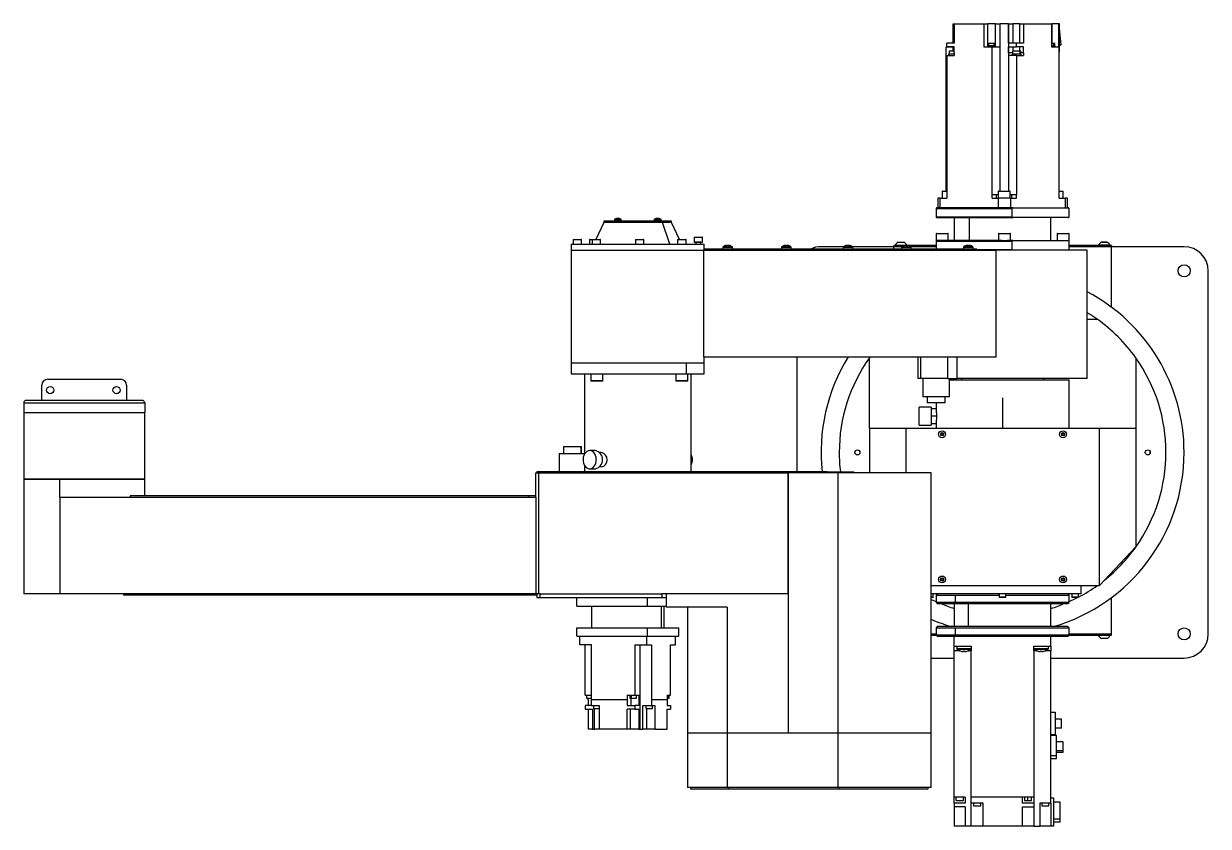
# Model space of a CAD drawing. Header units: millimetres. Extents: x 674 to 4388, y 772 to 3584.
# Drawn here: x 962 to 1941, y 882 to 1545 of the extents above; entities that cross this region are included whole.
import ezdxf

# ---------------------------------------------------------------- set-up
doc = ezdxf.new("R2010")
doc.units = ezdxf.units.MM
doc.layers.get('0').update_dxf_attribs({"lineweight": 35})

msp = doc.modelspace()

# ---------------------------------------------------------------- linework, layer by layer
at = {"color": 7, "linetype": 'Continuous', "lineweight": 25}
for p, q in [((1729.7, 1528.96), (1729.7, 1544.96)), ((1729.7, 1544.96), (1730.59, 1544.96)), ((1730.59, 1544.96), (1730.59, 1528.96)), ((1730.59, 1544.96), (1755.28, 1544.96)), ((1755.28, 1525.46), (1755.28, 1544.96)), ((1755.28, 1544.96), (1758.3, 1544.96)), ((1758.3, 1525.46), (1758.3, 1544.96)), ((1764.66, 1544.96), (1758.3, 1544.96)), ((1764.66, 1525.46), (1764.66, 1544.96)), ((1764.66, 1544.96), (1768.42, 1544.96)), ((1768.42, 1525.46), (1768.42, 1544.96)), ((1775.39, 1544.96), (1768.42, 1544.96)), ((1775.51, 1544.96), (1775.39, 1544.96)), ((1775.51, 1528.96), (1775.51, 1544.96)), ((1775.51, 1544.96), (1779.02, 1544.96)), ((1779.02, 1544.96), (1779.02, 1528.96)), ((1784.67, 1544.96), (1779.02, 1544.96)), ((1784.67, 1528.96), (1784.67, 1544.96)), ((1784.67, 1544.96), (1787.88, 1544.96)), ((1787.88, 1544.96), (1787.88, 1528.96)), ((1787.88, 1544.96), (1811.1, 1544.96)), ((1811.1, 1525.46), (1811.1, 1544.96)), ((1811.1, 1544.96), (1811.24, 1544.96)), ((1811.24, 1528.66), (1811.24, 1544.96)), ((1816.62, 1544.96), (1811.25, 1544.96)), ((1816.62, 1544.96), (1816.62, 1525.96)), ((1817.66, 1544.96), (1816.62, 1544.96)), ((1817.66, 1521.46), (1817.66, 1544.96)), ((1817.66, 1541.26), (1817.69, 1541.26)), ((1818.93, 1527.37), (1817.69, 1541.26)), ((1724.42, 1525.96), (1724.42, 1528.96)), ((1730.59, 1528.96), (1724.42, 1528.96)), ((1758.85, 1528.66), (1758.85, 1526.66)), ((1763.6, 1528.66), (1758.85, 1528.66)), ((1764.35, 1528.66), (1763.6, 1528.66)), ((1763.6, 1526.66), (1763.6, 1528.66)), ((1764.35, 1526.66), (1764.35, 1528.66)), ((1782.07, 1528.96), (1775.51, 1528.96)), ((1782.07, 1525.96), (1782.07, 1528.96)), ((1787.88, 1528.96), (1782.07, 1528.96)), ((1812.95, 1528.66), (1811.1, 1528.66)), ((1813.7, 1528.66), (1812.95, 1528.66)), ((1812.95, 1526.66), (1812.95, 1528.66)), ((1813.7, 1526.66), (1813.7, 1528.66)), ((1818.93, 1527.37), (1817.66, 1527.37)), ((1817.66, 1527.15), (1818.93, 1527.37)), ((1723.8, 1406.66), (1723.8, 1525.46)), ((1729.58, 1525.46), (1723.8, 1525.46)), ((1730.59, 1525.96), (1724.42, 1525.96)), ((1724.42, 1518.66), (1724.42, 1403.66)), ((1724.42, 1518.66), (1726.38, 1518.66)), ((1725.96, 1519.66), (1725.96, 1518.66)), ((1730.59, 1519.66), (1725.96, 1519.66)), ((1726.26, 1522.26), (1726.26, 1519.66)), ((1730.59, 1522.26), (1726.26, 1522.26)), ((1726.38, 1518.66), (1728.23, 1518.66)), ((1727.1, 1525.96), (1727.1, 1525.46)), ((1728.23, 1518.66), (1730.59, 1518.66)), ((1729.7, 1525.46), (1729.58, 1525.46)), ((1729.7, 1522.26), (1729.7, 1525.96)), ((1730.59, 1520.96), (1730.59, 1525.96)), ((1730.59, 1520.96), (1730.59, 1518.66)), ((1730.59, 1520.96), (1730.59, 1520.96)), ((1761.81, 1525.46), (1755.28, 1525.46)), ((1758.6, 1525.96), (1758.6, 1525.46)), ((1764.6, 1525.96), (1758.6, 1525.96)), ((1758.65, 1526.66), (1758.65, 1525.96)), ((1763.75, 1526.66), (1758.65, 1526.66)), ((1761.81, 1403.66), (1761.81, 1525.46)), ((1768.16, 1525.46), (1761.81, 1525.46)), ((1764.55, 1526.66), (1763.75, 1526.66)), ((1763.75, 1525.96), (1763.75, 1526.66)), ((1764.55, 1525.96), (1764.55, 1526.66)), ((1764.6, 1525.46), (1764.6, 1525.96)), ((1768.42, 1525.46), (1768.16, 1525.46)), ((1775.48, 1520.96), (1775.51, 1520.96)), ((1775.48, 1520.96), (1775.48, 1518.66)), ((1782.07, 1518.66), (1775.48, 1518.66)), ((1775.51, 1525.96), (1782.07, 1525.96)), ((1775.51, 1520.96), (1775.51, 1525.96)), ((1778.68, 1520.96), (1775.51, 1520.96)), ((1778.38, 1519.66), (1778.38, 1518.66)), ((1784.95, 1519.66), (1778.38, 1519.66)), ((1778.68, 1522.26), (1778.68, 1519.66)), ((1784.73, 1522.26), (1778.68, 1522.26)), ((1787.88, 1525.96), (1782.07, 1525.96)), ((1782.07, 1518.66), (1782.07, 1403.66)), ((1782.07, 1518.66), (1783.91, 1518.66)), ((1783.91, 1518.66), (1784.95, 1518.66)), ((1784.73, 1522.26), (1784.73, 1519.66)), ((1785.68, 1522.26), (1784.73, 1522.26)), ((1784.95, 1519.66), (1784.95, 1518.66)), ((1785.98, 1519.66), (1784.95, 1519.66)), ((1784.95, 1518.66), (1785.66, 1518.66)), ((1785.66, 1518.66), (1787.88, 1518.66)), ((1785.68, 1519.66), (1785.68, 1522.26)), ((1787.88, 1520.96), (1785.68, 1520.96)), ((1785.98, 1518.66), (1785.98, 1519.66)), ((1787.88, 1520.96), (1787.88, 1525.96)), ((1787.88, 1520.96), (1787.88, 1518.66)), ((1787.88, 1520.96), (1787.88, 1520.96)), ((1813.1, 1526.66), (1811.1, 1526.66)), ((1813.95, 1525.96), (1811.1, 1525.96)), ((1817.25, 1525.46), (1811.1, 1525.46)), ((1813.9, 1526.66), (1813.1, 1526.66)), ((1813.1, 1525.96), (1813.1, 1526.66)), ((1813.9, 1525.96), (1813.9, 1526.66)), ((1813.9, 1525.96), (1816.62, 1525.96)), ((1813.95, 1525.46), (1813.95, 1525.96)), ((1816.29, 1525.46), (1816.29, 1525.96)), ((1817.25, 1403.66), (1817.25, 1525.46)), ((1817.25, 1521.46), (1817.66, 1521.46)), ((1716.88, 1400.66), (1716.88, 1392.66)), ((1719.08, 1400.66), (1716.88, 1400.66)), ((1719.08, 1392.66), (1719.08, 1400.66)), ((1719.08, 1400.66), (1724.43, 1400.66)), ((1720.54, 1406.36), (1720.54, 1400.66)), ((1720.84, 1406.66), (1724.42, 1406.66)), ((1724.43, 1403.66), (1724.42, 1403.66)), ((1724.43, 1403.66), (1724.43, 1400.66)), ((1761.81, 1400.66), (1761.81, 1403.66)), ((1761.81, 1403.66), (1761.81, 1403.66)), ((1761.81, 1403.66), (1766.9, 1403.66)), ((1761.81, 1400.66), (1767.16, 1400.66)), ((1765.63, 1400.66), (1765.63, 1403.66)), ((1766.9, 1406.36), (1766.9, 1400.66)), ((1767.16, 1392.66), (1767.16, 1400.66)), ((1777.05, 1400.66), (1767.16, 1400.66)), ((1767.2, 1406.66), (1776.6, 1406.66)), ((1776.9, 1400.66), (1776.9, 1406.36)), ((1776.9, 1403.66), (1782.07, 1403.66)), ((1777.05, 1400.66), (1777.05, 1392.66)), ((1777.05, 1400.66), (1782.08, 1400.66)), ((1778.05, 1400.66), (1778.05, 1403.66)), ((1782.08, 1403.66), (1782.07, 1403.66)), ((1782.08, 1400.66), (1782.08, 1403.66)), ((1817.25, 1403.66), (1817.24, 1403.66)), ((1817.24, 1400.66), (1817.24, 1403.66)), ((1817.24, 1400.66), (1822.27, 1400.66)), ((1817.25, 1406.66), (1820.2, 1406.66)), ((1820.5, 1400.66), (1820.5, 1406.36)), ((1822.27, 1400.66), (1822.27, 1392.66)), ((1824.17, 1400.66), (1822.27, 1400.66)), ((1824.17, 1392.66), (1824.17, 1400.66)), ((1716.02, 1392.66), (1715.52, 1392.16)), ((1715.52, 1392.16), (1715.52, 1385.16)), ((1715.52, 1392.16), (1778.35, 1392.16)), ((1778.9, 1392.66), (1716.02, 1392.66)), ((1778.35, 1385.16), (1778.35, 1392.16)), ((1778.9, 1392.66), (1824.79, 1392.66)), ((1825.02, 1392.66), (1824.79, 1392.66)), ((1825.52, 1392.16), (1825.02, 1392.66)), ((1825.34, 1392.16), (1825.34, 1385.16)), ((1825.34, 1392.16), (1825.52, 1392.16)), ((1825.52, 1385.16), (1825.52, 1392.16)), ((1441.06, 1380.66), (1434.45, 1366.66)), ((1441.06, 1381.66), (1441.06, 1380.66)), ((1497.06, 1381.66), (1441.06, 1381.66)), ((1497.06, 1380.66), (1441.06, 1380.66)), ((1489.45, 1380.66), (1441.06, 1380.66)), ((1449.82, 1383.05), (1449.82, 1381.66)), ((1451.94, 1384.01), (1451.96, 1384.01)), ((1451.97, 1383.87), (1451.96, 1384.01)), ((1452.5, 1384.01), (1452.46, 1384.01)), ((1452.5, 1384.01), (1452.77, 1384.01)), ((1453.28, 1384.01), (1453.27, 1384.01)), ((1453.28, 1384.01), (1453.27, 1383.9)), ((1453.27, 1383.9), (1453.27, 1384.01)), ((1453.28, 1384.01), (1453.29, 1384.01)), ((1455.42, 1381.66), (1455.42, 1383.05)), ((1482.7, 1383.05), (1482.7, 1381.66)), ((1484.83, 1384.01), (1484.85, 1384.01)), ((1484.85, 1383.87), (1484.85, 1384.01)), ((1485.39, 1384.01), (1485.35, 1384.01)), ((1485.39, 1384.01), (1485.66, 1384.01)), ((1486.15, 1383.9), (1486.16, 1384.01)), ((1486.17, 1384.01), (1486.16, 1384.01)), ((1486.17, 1384.01), (1486.16, 1383.9)), ((1486.17, 1384.01), (1486.18, 1384.01)), ((1488.3, 1381.66), (1488.3, 1383.05)), ((1497.06, 1380.66), (1489.45, 1380.66)), ((1495.65, 1362.66), (1489.45, 1380.66)), ((1497.06, 1380.66), (1497.06, 1381.66)), ((1503.67, 1366.66), (1497.06, 1380.66)), ((1715.52, 1385.16), (1716.02, 1384.66)), ((1778.35, 1385.16), (1715.52, 1385.16)), ((1716.02, 1384.66), (1778.9, 1384.66)), ((1730.52, 1384.66), (1730.52, 1365.66)), ((1743.12, 1365.66), (1743.12, 1384.66)), ((1824.79, 1384.66), (1778.9, 1384.66)), ((1810.52, 1365.66), (1810.52, 1384.66)), ((1824.79, 1384.66), (1825.02, 1384.66)), ((1825.02, 1384.66), (1825.52, 1385.16)), ((1825.52, 1385.16), (1825.34, 1385.16)), ((1715.55, 1371.36), (1715.55, 1365.66)), ((1715.85, 1371.66), (1725.25, 1371.66)), ((1725.55, 1365.66), (1725.55, 1371.36)), ((1767.05, 1371.36), (1767.05, 1365.66)), ((1767.35, 1371.66), (1776.75, 1371.66)), ((1777.05, 1365.66), (1777.05, 1371.36)), ((1815.5, 1371.36), (1815.5, 1365.66)), ((1815.8, 1371.66), (1825.2, 1371.66)), ((1825.5, 1365.66), (1825.5, 1371.36)), ((1414.06, 1362.66), (1414.06, 1357.66)), ((1414.06, 1362.66), (1524.06, 1362.66)), ((1415.58, 1366.46), (1415.58, 1362.66)), ((1415.78, 1366.66), (1422.38, 1366.66)), ((1422.58, 1362.66), (1422.58, 1366.46)), ((1429.14, 1366.46), (1429.14, 1362.66)), ((1429.34, 1366.66), (1431.47, 1366.66)), ((1431.3, 1366.46), (1431.3, 1362.66)), ((1431.5, 1366.66), (1438.1, 1366.66)), ((1438.3, 1362.66), (1438.3, 1366.46)), ((1467.09, 1366.46), (1467.09, 1362.66)), ((1467.29, 1366.66), (1473.89, 1366.66)), ((1474.09, 1362.66), (1474.09, 1366.46)), ((1501.98, 1366.46), (1501.98, 1362.66)), ((1502.18, 1366.66), (1508.78, 1366.66)), ((1508.98, 1362.66), (1508.98, 1366.46)), ((1515.54, 1368.28), (1515.54, 1364.48)), ((1515.54, 1364.48), (1522.54, 1364.48)), ((1515.74, 1368.48), (1522.34, 1368.48)), ((1517.04, 1364.28), (1517.04, 1362.66)), ((1521.04, 1362.66), (1521.04, 1364.28)), ((1522.54, 1364.48), (1522.54, 1368.28)), ((1524.06, 1357.66), (1524.06, 1362.66)), ((1542.4, 1361.68), (1542.44, 1361.68)), ((1543.19, 1361.68), (1543.13, 1361.68)), ((1543.19, 1361.68), (1543.69, 1361.68)), ((1544.39, 1361.68), (1544.38, 1361.68)), ((1544.39, 1361.68), (1544.42, 1361.68)), ((1590.76, 1361.68), (1590.79, 1361.68)), ((1591.54, 1361.68), (1591.48, 1361.68)), ((1591.54, 1361.68), (1592.04, 1361.68)), ((1592.75, 1361.68), (1592.73, 1361.68)), ((1592.75, 1361.68), (1592.77, 1361.68)), ((1641.74, 1361.68), (1641.78, 1361.68)), ((1642.53, 1361.68), (1642.47, 1361.68)), ((1642.53, 1361.68), (1643.03, 1361.68)), ((1643.74, 1361.68), (1643.72, 1361.68)), ((1643.74, 1361.68), (1643.76, 1361.68)), ((1680.52, 1361.66), (1680.52, 1360.66)), ((1689.97, 1361.66), (1680.52, 1361.66)), ((1681.77, 1362.04), (1681.77, 1361.66)), ((1681.77, 1362.04), (1687.99, 1362.04)), ((1684.15, 1364.41), (1687.26, 1364.41)), ((1687.26, 1364.41), (1688.9, 1364.41)), ((1687.99, 1362.04), (1691.27, 1362.04)), ((1690.1, 1361.68), (1690.14, 1361.68)), ((1690.73, 1361.66), (1690.14, 1361.66)), ((1690.89, 1361.68), (1690.83, 1361.68)), ((1690.89, 1361.68), (1691.39, 1361.68)), ((1691.27, 1361.68), (1691.27, 1362.04)), ((1692.08, 1361.66), (1691.49, 1361.66)), ((1692.1, 1361.68), (1692.08, 1361.68)), ((1692.1, 1361.68), (1692.12, 1361.68)), ((1715.52, 1361.66), (1692.25, 1361.66)), ((1716.02, 1365.66), (1715.52, 1365.16)), ((1715.52, 1365.16), (1715.52, 1358.66)), ((1715.52, 1365.16), (1778.35, 1365.16)), ((1715.55, 1365.66), (1716.17, 1365.66)), ((1769.92, 1365.66), (1716.17, 1365.66)), ((1741.09, 1361.68), (1741.13, 1361.68)), ((1741.88, 1361.68), (1741.82, 1361.68)), ((1741.88, 1361.68), (1742.38, 1361.68)), ((1743.08, 1361.68), (1743.07, 1361.68)), ((1743.08, 1361.68), (1743.11, 1361.68)), ((1769.92, 1365.66), (1774.46, 1365.66)), ((1778.9, 1365.66), (1774.46, 1365.66)), ((1778.35, 1358.16), (1778.35, 1365.16)), ((1778.9, 1365.66), (1824.79, 1365.66)), ((1825.02, 1365.66), (1824.79, 1365.66)), ((1825.52, 1365.16), (1825.02, 1365.66)), ((1825.02, 1365.66), (1825.5, 1365.66)), ((1825.34, 1365.16), (1825.34, 1358.16)), ((1825.34, 1365.16), (1825.52, 1365.16)), ((1825.52, 1358.16), (1825.52, 1365.16)), ((1860.52, 1361.66), (1825.52, 1361.66)), ((1849.77, 1362.04), (1849.77, 1361.66)), ((1849.77, 1362.04), (1849.77, 1361.66)), ((1859.27, 1362.04), (1849.77, 1362.04)), ((1850.51, 1362.04), (1859.27, 1362.04)), ((1856.9, 1364.41), (1852.15, 1364.41)), ((1852.52, 1364.41), (1856.9, 1364.41)), ((1859.27, 1361.66), (1859.27, 1362.04)), ((1859.27, 1361.66), (1859.27, 1362.04)), ((1860.52, 1361.66), (1860.52, 1360.66)), ((1414.06, 1357.66), (1414.06, 1264.66)), ((1414.06, 1357.66), (1523.72, 1357.66)), ((1523.72, 1269.66), (1523.72, 1357.66)), ((1523.72, 1357.66), (1765.27, 1357.66)), ((1543.62, 1358.66), (1524.06, 1358.66)), ((1539.41, 1360.2), (1539.41, 1358.66)), ((1543.62, 1358.66), (1543.62, 1357.66)), ((1749.17, 1358.66), (1543.62, 1358.66)), ((1547.41, 1358.66), (1547.41, 1360.2)), ((1587.76, 1360.2), (1587.76, 1358.66)), ((1595.76, 1358.66), (1595.76, 1360.2)), ((1639.13, 1360.66), (1620.52, 1360.66)), ((1638.75, 1360.2), (1638.75, 1358.66)), ((1680.52, 1360.66), (1646.37, 1360.66)), ((1646.75, 1358.66), (1646.75, 1360.2)), ((1687.49, 1360.66), (1680.52, 1360.66)), ((1680.52, 1358.66), (1680.52, 1360.66)), ((1687.11, 1360.2), (1687.11, 1358.66)), ((1715.52, 1360.66), (1694.73, 1360.66)), ((1695.11, 1358.66), (1695.11, 1360.2)), ((1738.1, 1360.2), (1738.1, 1358.66)), ((1746.1, 1358.66), (1746.1, 1360.2)), ((1749.17, 1358.66), (1749.17, 1357.66)), ((1778.35, 1358.16), (1749.17, 1358.16)), ((1765.27, 1269.66), (1765.27, 1357.66)), ((1840.52, 1357.66), (1765.27, 1357.66)), ((1825.02, 1357.66), (1825.52, 1358.16)), ((1825.52, 1358.16), (1825.34, 1358.16)), ((1860.52, 1360.66), (1825.52, 1360.66)), ((1840.52, 1251.66), (1840.52, 1357.66)), ((1860.52, 1310.66), (1860.52, 1360.66)), ((1920.52, 1360.66), (1860.52, 1360.66)), ((1940.52, 1040.66), (1940.52, 1340.66)), ((1840.52, 1300.66), (1848.79, 1300.66)), ((1414.06, 1264.66), (1414.06, 1255.66)), ((1414.06, 1264.66), (1509.12, 1264.66)), ((1509.12, 1264.66), (1509.12, 1255.66)), ((1509.12, 1264.66), (1524.06, 1264.66)), ((1523.72, 1269.66), (1765.27, 1269.66)), ((1524.06, 1264.66), (1524.06, 1269.66)), ((1524.06, 1255.66), (1524.06, 1264.66)), ((1600.52, 1269.66), (1600.52, 1174.66)), ((1660.52, 1210.66), (1660.52, 1268.92)), ((1700.52, 1269.66), (1700.52, 1251.66)), ((1702.71, 1269.66), (1702.71, 1251.66)), ((1725.18, 1251.66), (1725.18, 1269.66)), ((1732.87, 1251.66), (1732.87, 1269.66)), ((1880.52, 1268.92), (1880.52, 1210.66)), ((1414.06, 1255.66), (1509.12, 1255.66)), ((1425.06, 1255.66), (1425.06, 1189.35)), ((1430.14, 1255.66), (1430.14, 1249.96)), ((1440.14, 1249.96), (1440.14, 1255.66)), ((1500.43, 1255.66), (1500.43, 1249.96)), ((1509.12, 1255.66), (1524.06, 1255.66)), ((1510.43, 1249.96), (1510.43, 1255.66)), ((1513.06, 1174.66), (1513.06, 1255.66)), ((976.61, 1233.66), (976.61, 1246.16)), ((981.61, 1251.16), (1041.61, 1251.16)), ((1046.61, 1246.16), (1046.61, 1233.66)), ((1437.07, 1249.66), (1430.44, 1249.66)), ((1439.84, 1249.66), (1437.07, 1249.66)), ((1508.86, 1249.66), (1500.73, 1249.66)), ((1510.13, 1249.66), (1508.86, 1249.66)), ((1702.71, 1251.66), (1700.52, 1251.66)), ((1725.18, 1251.66), (1702.71, 1251.66)), ((1704.71, 1251.66), (1704.71, 1236.66)), ((1725.18, 1251.66), (1732.87, 1251.66)), ((1726.71, 1236.66), (1726.71, 1251.66)), ((1726.71, 1250.66), (1825.52, 1250.66)), ((1840.52, 1251.66), (1732.87, 1251.66)), ((1736.52, 1251.66), (1736.52, 1250.66)), ((1804.52, 1250.66), (1804.52, 1251.66)), ((1825.52, 1210.66), (1825.52, 1250.66)), ((1059.61, 1233.66), (963.61, 1233.66)), ((1723.72, 1236.66), (1704.71, 1236.66)), ((1708.21, 1236.66), (1708.21, 1231.66)), ((1723.21, 1231.66), (1723.21, 1236.66)), ((1726.71, 1236.66), (1723.72, 1236.66)), ((1770.52, 1235.66), (1770.52, 1210.66)), ((961.61, 1231.66), (961.61, 1223.66)), ((961.61, 1223.66), (961.61, 1168.66)), ((961.61, 1223.66), (1061.61, 1223.66)), ((1061.61, 1231.66), (1061.61, 1223.66)), ((1061.61, 1168.66), (1061.61, 1223.66)), ((1711.52, 1228.16), (1701.52, 1228.16)), ((1701.52, 1213.16), (1701.52, 1228.16)), ((1721.18, 1231.66), (1708.21, 1231.66)), ((1711.52, 1228.16), (1711.52, 1213.16)), ((1715.52, 1226.66), (1711.52, 1226.66)), ((1715.52, 1231.66), (1715.52, 1226.66)), ((1723.21, 1231.66), (1721.18, 1231.66)), ((1715.85, 1220.66), (1711.52, 1220.66)), ((1711.52, 1214.66), (1715.52, 1214.66)), ((1715.52, 1214.66), (1715.52, 1210.66)), ((1660.52, 1210.66), (1660.52, 1173.66)), ((1660.52, 1210.66), (1690.52, 1210.66)), ((1690.52, 1210.66), (1690.52, 1173.66)), ((1690.52, 1210.66), (1850.52, 1210.66)), ((1701.52, 1213.16), (1711.52, 1213.16)), ((1719.37, 1205.66), (1719.95, 1206.66)), ((1719.95, 1204.66), (1719.37, 1205.66)), ((1719.95, 1206.66), (1721.1, 1206.66)), ((1721.1, 1204.66), (1719.95, 1204.66)), ((1721.1, 1206.66), (1721.68, 1205.66)), ((1721.68, 1205.66), (1721.1, 1204.66)), ((1819.37, 1205.66), (1819.95, 1206.66)), ((1819.95, 1204.66), (1819.37, 1205.66)), ((1819.95, 1206.66), (1821.1, 1206.66)), ((1821.1, 1204.66), (1819.95, 1204.66)), ((1821.1, 1206.66), (1821.68, 1205.66)), ((1821.68, 1205.66), (1821.1, 1204.66)), ((1850.52, 1080.66), (1850.52, 1210.66)), ((1850.52, 1210.66), (1880.52, 1210.66)), ((1880.52, 1210.66), (1880.52, 1112.66)), ((1407.58, 1195.66), (1407.58, 1189.66)), ((1407.58, 1195.66), (1421.94, 1195.66)), ((1421.94, 1195.66), (1421.94, 1189.66)), ((1421.94, 1195.66), (1422.58, 1195.66)), ((1422.58, 1189.66), (1422.58, 1195.66)), ((1404.08, 1189.66), (1404.08, 1174.66)), ((1404.08, 1189.66), (1425.06, 1189.66)), ((1434.12, 1192.16), (1429.32, 1192.16)), ((1438.92, 1190.66), (1437.39, 1190.66)), ((1425.06, 1179.96), (1425.06, 1174.66)), ((1429.32, 1177.16), (1434.12, 1177.16)), ((1438.91, 1178.66), (1437.39, 1178.66)), ((961.61, 1168.66), (961.61, 1073.66)), ((1061.61, 1168.66), (961.61, 1168.66)), ((961.61, 1168.66), (991.42, 1168.66)), ((991.42, 1168.66), (1061.61, 1168.66)), ((991.42, 1153.66), (991.42, 1168.66)), ((1061.61, 1154.66), (1061.61, 1168.66)), ((1384.83, 1153.66), (1384.83, 1173.66)), ((1384.83, 1173.66), (1387.39, 1173.66)), ((1385.75, 1174.66), (1385.75, 1173.66)), ((1388.3, 1174.66), (1385.75, 1174.66)), ((1387.39, 1073.66), (1387.39, 1173.66)), ((1387.39, 1173.66), (1593.24, 1173.66)), ((1388.3, 1174.66), (1388.3, 1173.66)), ((1603.31, 1174.66), (1388.3, 1174.66)), ((1603.31, 1173.66), (1388.3, 1173.66)), ((1593.24, 1173.66), (1593.24, 958.66)), ((1634.41, 1173.66), (1593.24, 1173.66)), ((1593.24, 1073.66), (1593.24, 1173.66)), ((1603.31, 1174.66), (1603.31, 1173.66)), ((1625.51, 1174.66), (1603.31, 1174.66)), ((1625.51, 1174.66), (1625.51, 1173.66)), ((1625.51, 1174.66), (1647.71, 1174.66)), ((1634.41, 1173.66), (1634.41, 958.66)), ((1711.61, 1173.66), (1634.41, 1173.66)), ((1647.71, 1173.66), (1647.71, 1174.66)), ((1711.61, 958.66), (1711.61, 1173.66)), ((991.42, 1153.66), (991.42, 1073.66)), ((991.42, 1153.66), (1384.83, 1153.66)), ((1049.55, 1154.66), (1049.55, 1153.66)), ((1378.91, 1154.66), (1049.55, 1154.66)), ((1378.91, 1154.66), (1378.91, 1153.66)), ((1384.83, 1154.66), (1378.91, 1154.66)), ((1384.83, 1153.66), (1384.83, 1073.66)), ((1850.52, 1080.66), (1880.52, 1112.66)), ((1880.52, 1112.66), (1880.52, 1112.39)), ((1719.37, 1085.66), (1719.95, 1086.66)), ((1719.95, 1086.66), (1721.1, 1086.66)), ((1721.1, 1086.66), (1721.68, 1085.66)), ((1819.37, 1085.66), (1819.95, 1086.66)), ((1819.95, 1086.66), (1821.1, 1086.66)), ((1821.1, 1086.66), (1821.68, 1085.66)), ((1711.61, 1080.66), (1850.52, 1080.66)), ((1719.95, 1084.66), (1719.37, 1085.66)), ((1721.1, 1084.66), (1719.95, 1084.66)), ((1721.68, 1085.66), (1721.1, 1084.66)), ((1819.95, 1084.66), (1819.37, 1085.66)), ((1821.1, 1084.66), (1819.95, 1084.66)), ((1821.68, 1085.66), (1821.1, 1084.66)), ((1835.52, 1073.66), (1835.52, 1080.66)), ((991.42, 1073.66), (961.61, 1073.66)), ((1384.83, 1073.66), (991.42, 1073.66)), ((1043.96, 1073.66), (1043.96, 1072.66)), ((1382.48, 1072.66), (1043.96, 1072.66)), ((1382.48, 1073.66), (1382.48, 1072.66)), ((1385.74, 1072.66), (1382.48, 1072.66)), ((1387.39, 1073.66), (1384.83, 1073.66)), ((1385.74, 1073.66), (1385.74, 1070.66)), ((1388.29, 1073.66), (1385.74, 1073.66)), ((1385.74, 1070.66), (1388.29, 1070.66)), ((1388.29, 1070.66), (1388.29, 1073.66)), ((1388.29, 1073.66), (1488.93, 1073.66)), ((1388.29, 1070.66), (1488.93, 1070.66)), ((1418.62, 1063.66), (1418.62, 1070.66)), ((1477.17, 1063.66), (1477.17, 1070.66)), ((1488.93, 1073.66), (1488.93, 1070.66)), ((1491.26, 1073.66), (1488.93, 1073.66)), ((1488.93, 1070.66), (1492.6, 1070.66)), ((1593.24, 1073.66), (1491.26, 1073.66)), ((1492.6, 1073.66), (1492.6, 1062.66)), ((1593.24, 1073.66), (1492.6, 1073.66)), ((1593.24, 1073.66), (1593.24, 958.66)), ((1835.52, 1073.66), (1711.61, 1073.66)), ((1713.27, 1070.96), (1711.61, 1070.96)), ((1712.97, 1070.66), (1711.61, 1070.66)), ((1711.61, 1069.19), (1715.52, 1067.37)), ((1712.97, 1070.66), (1713.27, 1070.96)), ((1713.27, 1070.96), (1713.27, 1073.66)), ((1716.52, 1073.66), (1715.52, 1072.66)), ((1715.52, 1072.66), (1715.52, 1066.66)), ((1715.52, 1072.66), (1731.63, 1072.66)), ((1731.63, 1072.66), (1767.77, 1072.66)), ((1731.63, 1066.66), (1731.63, 1072.66)), ((1767.77, 1073.66), (1767.77, 1070.96)), ((1767.77, 1070.96), (1768.07, 1070.66)), ((1770.52, 1070.96), (1767.77, 1070.96)), ((1770.52, 1070.66), (1768.07, 1070.66)), ((1773.27, 1070.96), (1770.52, 1070.96)), ((1772.97, 1070.66), (1770.52, 1070.66)), ((1772.97, 1070.66), (1773.27, 1070.96)), ((1773.27, 1070.96), (1773.27, 1073.66)), ((1773.27, 1072.66), (1825.52, 1072.66)), ((1825.52, 1072.66), (1824.52, 1073.66)), ((1825.52, 1066.66), (1825.52, 1072.66)), ((1827.77, 1073.66), (1827.77, 1070.96)), ((1827.77, 1070.96), (1828.07, 1070.66)), ((1830.52, 1070.96), (1827.77, 1070.96)), ((1830.52, 1070.66), (1828.07, 1070.66)), ((1833.27, 1070.96), (1830.52, 1070.96)), ((1832.97, 1070.66), (1830.52, 1070.66)), ((1832.97, 1070.66), (1833.27, 1070.96)), ((1833.27, 1070.96), (1833.27, 1073.66)), ((1860.52, 1040.66), (1860.52, 1070.66)), ((1418.62, 1063.66), (1477.17, 1063.66)), ((1430.81, 1063.66), (1430.81, 1045.66)), ((1477.17, 1063.66), (1492.6, 1063.66)), ((1488.26, 1063.66), (1488.26, 1045.66)), ((1490.81, 1045.66), (1490.81, 1063.66)), ((1542.92, 1062.66), (1492.6, 1062.66)), ((1510.12, 1062.66), (1510.12, 958.66)), ((1542.92, 1062.66), (1542.92, 958.66)), ((1715.52, 1066.66), (1716.52, 1065.66)), ((1731.63, 1066.66), (1715.52, 1066.66)), ((1716.52, 1065.66), (1824.52, 1065.66)), ((1730.52, 1065.66), (1730.52, 1046.66)), ((1825.52, 1066.66), (1731.63, 1066.66)), ((1742.24, 1046.66), (1742.24, 1065.66)), ((1810.52, 1046.66), (1810.52, 1065.66)), ((1824.52, 1065.66), (1825.52, 1066.66)), ((1418.62, 1038.66), (1418.62, 1045.66)), ((1418.62, 1045.66), (1477.17, 1045.66)), ((1418.62, 1038.66), (1477.17, 1038.66)), ((1421.26, 1031.66), (1421.26, 1038.66)), ((1476.15, 1038.66), (1476.15, 1031.66)), ((1477.17, 1038.66), (1477.17, 1045.66)), ((1477.17, 1045.66), (1503.01, 1045.66)), ((1477.17, 1038.66), (1503.01, 1038.66)), ((1500.37, 1031.66), (1500.37, 1038.66)), ((1503.01, 1038.66), (1503.01, 1045.66)), ((1711.61, 1040.66), (1715.52, 1040.66)), ((1711.61, 1039.66), (1715.52, 1039.66)), ((1716.52, 1046.66), (1715.52, 1045.66)), ((1715.52, 1045.66), (1715.52, 1039.66)), ((1715.52, 1045.66), (1731.63, 1045.66)), ((1715.52, 1039.66), (1716.52, 1038.66)), ((1731.63, 1039.66), (1715.52, 1039.66)), ((1824.52, 1046.66), (1716.52, 1046.66)), ((1716.52, 1038.66), (1730.52, 1038.66)), ((1730.52, 1030.66), (1730.52, 1038.66)), ((1730.52, 1038.66), (1734.25, 1038.66)), ((1731.63, 1045.66), (1825.52, 1045.66)), ((1731.63, 1039.66), (1731.63, 1045.66)), ((1825.52, 1039.66), (1731.63, 1039.66)), ((1734.25, 1038.66), (1806.8, 1038.66)), ((1806.8, 1038.66), (1810.52, 1038.66)), ((1810.52, 1038.66), (1824.52, 1038.66)), ((1810.52, 1030.66), (1810.52, 1038.66)), ((1825.52, 1045.66), (1824.52, 1046.66)), ((1824.52, 1038.66), (1825.52, 1039.66)), ((1825.52, 1039.66), (1825.52, 1045.66)), ((1825.52, 1040.66), (1860.52, 1040.66)), ((1825.52, 1039.66), (1860.52, 1039.66)), ((1849.77, 1039.66), (1849.77, 1039.28)), ((1857.26, 1039.28), (1849.77, 1039.28)), ((1859.27, 1039.28), (1857.26, 1039.28)), ((1859.27, 1039.28), (1859.27, 1039.66)), ((1860.52, 1039.66), (1860.52, 1040.66)), ((1430.85, 1031.66), (1421.26, 1031.66)), ((1425.49, 990.06), (1425.49, 1031.66)), ((1430.85, 986.06), (1430.85, 1031.66)), ((1466.56, 1031.66), (1476.15, 1031.66)), ((1466.56, 1031.66), (1466.56, 990.06)), ((1471.14, 962.06), (1471.14, 1031.66)), ((1476.15, 1031.66), (1480.38, 1031.66)), ((1480.38, 1031.66), (1480.38, 986.06)), ((1496.14, 1031.66), (1500.37, 1031.66)), ((1496.14, 990.06), (1496.14, 1031.66)), ((1730.52, 1030.66), (1744.57, 1030.66)), ((1730.52, 1026.66), (1730.52, 1030.66)), ((1732.7, 1030.66), (1732.7, 1028.42)), ((1744.57, 1030.66), (1744.57, 1026.66)), ((1796.47, 1030.66), (1810.52, 1030.66)), ((1796.47, 1026.66), (1796.47, 1030.66)), ((1808.34, 1028.42), (1808.34, 1030.66)), ((1810.52, 1030.66), (1810.52, 1026.66)), ((1855.89, 1036.91), (1852.15, 1036.91)), ((1856.9, 1036.91), (1855.89, 1036.91)), ((1711.61, 1020.66), (1730.52, 1020.66)), ((1735.29, 1026.66), (1730.52, 1026.66)), ((1730.52, 905.66), (1730.52, 1026.66)), ((1735.64, 1026.54), (1735.65, 1026.55)), ((1738.17, 1026.55), (1738.14, 1026.09)), ((1739.27, 1026.09), (1739.24, 1026.55)), ((1741.75, 1026.55), (1741.76, 1026.54)), ((1744.57, 1026.66), (1742.12, 1026.66)), ((1744.57, 905.66), (1744.57, 1026.66)), ((1796.47, 1026.66), (1796.47, 905.66)), ((1798.93, 1026.66), (1796.47, 1026.66)), ((1799.28, 1026.54), (1799.29, 1026.55)), ((1801.81, 1026.55), (1801.78, 1026.09)), ((1802.91, 1026.09), (1802.88, 1026.55)), ((1805.39, 1026.55), (1805.4, 1026.54)), ((1810.52, 1026.66), (1805.76, 1026.66)), ((1810.52, 975.86), (1810.52, 1026.66)), ((1810.52, 1020.66), (1920.52, 1020.66)), ((1425.49, 990.06), (1430.85, 990.06)), ((1426.56, 990.06), (1426.56, 987.46)), ((1460.41, 990.06), (1460.41, 986.06)), ((1460.41, 990.06), (1466.56, 990.06)), ((1462.37, 990.06), (1462.37, 987.46)), ((1464.01, 987.46), (1464.01, 990.06)), ((1466.56, 990.06), (1469.83, 990.06)), ((1467.87, 987.46), (1467.87, 990.06)), ((1469.83, 990.06), (1469.83, 981.56)), ((1493.43, 990.06), (1493.43, 986.06)), ((1493.43, 990.06), (1496.14, 990.06)), ((1494.84, 987.46), (1494.84, 990.06)), ((1495.07, 987.46), (1495.07, 990.06)), ((1425.53, 981.56), (1425.53, 978.56)), ((1430.87, 981.56), (1425.53, 981.56)), ((1426.56, 987.46), (1430.85, 987.46)), ((1428.2, 986.06), (1428.2, 987.46)), ((1428.25, 986.06), (1428.2, 986.06)), ((1428.25, 981.56), (1428.25, 986.06)), ((1460.41, 986.06), (1430.85, 986.06)), ((1430.87, 981.56), (1430.87, 986.06)), ((1430.87, 981.56), (1437.29, 981.56)), ((1432.45, 981.56), (1432.45, 978.96)), ((1432.45, 978.96), (1437.29, 978.96)), ((1433.4, 962.06), (1433.4, 978.96)), ((1437.29, 981.56), (1437.29, 962.06)), ((1460.41, 986.06), (1460.43, 986.06)), ((1460.43, 986.06), (1460.43, 981.56)), ((1460.43, 981.56), (1466.58, 981.56)), ((1462.37, 987.46), (1464.01, 987.46)), ((1463.24, 987.46), (1463.24, 981.56)), ((1464.01, 987.46), (1467.87, 987.46)), ((1466.58, 981.56), (1466.58, 978.56)), ((1469.83, 981.56), (1466.58, 981.56)), ((1473.31, 981.56), (1480.34, 981.56)), ((1473.31, 962.06), (1473.31, 981.56)), ((1475.73, 981.56), (1475.73, 978.96)), ((1475.73, 978.96), (1481.23, 978.96)), ((1476.35, 978.96), (1476.35, 962.06)), ((1480.34, 986.06), (1480.34, 981.56)), ((1480.34, 986.06), (1480.38, 986.06)), ((1480.34, 981.56), (1483.17, 981.56)), ((1493.43, 986.06), (1480.38, 986.06)), ((1481.23, 978.96), (1481.23, 981.56)), ((1483.17, 981.56), (1483.17, 962.06)), ((1493.38, 986.06), (1493.38, 981.56)), ((1493.38, 981.56), (1496.09, 981.56)), ((1493.43, 987.46), (1494.84, 987.46)), ((1494.84, 987.46), (1495.07, 987.46)), ((1496.09, 981.56), (1496.09, 978.56)), ((1425.53, 978.56), (1431.7, 978.56)), ((1428.25, 962.06), (1428.25, 978.56)), ((1431.7, 978.56), (1431.7, 962.06)), ((1460.16, 962.06), (1460.16, 978.56)), ((1466.58, 978.56), (1460.16, 978.56)), ((1463.17, 962.06), (1463.17, 978.56)), ((1466.58, 978.56), (1470.07, 978.56)), ((1470.07, 978.56), (1470.07, 962.06)), ((1493.38, 978.56), (1496.09, 978.56)), ((1493.38, 962.06), (1493.38, 978.56)), ((1810.52, 957.26), (1810.52, 975.86)), ((1810.52, 975.86), (1813.92, 975.86)), ((1813.92, 975.86), (1813.92, 957.26)), ((1819.32, 970.08), (1813.92, 970.08)), ((1819.32, 962.63), (1819.32, 970.08)), ((1431.7, 962.06), (1428.25, 962.06)), ((1431.7, 962.06), (1433.4, 962.06)), ((1437.29, 962.06), (1433.4, 962.06)), ((1460.16, 962.06), (1437.29, 962.06)), ((1463.17, 962.06), (1460.16, 962.06)), ((1470.07, 962.06), (1463.17, 962.06)), ((1470.07, 962.06), (1471.14, 962.06)), ((1471.14, 962.06), (1473.31, 962.06)), ((1476.35, 962.06), (1473.31, 962.06)), ((1483.17, 962.06), (1476.35, 962.06)), ((1483.17, 962.06), (1493.38, 962.06)), ((1819.32, 962.63), (1813.92, 962.63)), ((1510.12, 958.66), (1510.12, 913.66)), ((1542.92, 958.66), (1510.12, 958.66)), ((1593.24, 958.66), (1542.92, 958.66)), ((1542.92, 958.66), (1542.92, 913.66)), ((1634.41, 958.66), (1542.92, 958.66)), ((1634.41, 958.66), (1593.24, 958.66)), ((1634.41, 958.66), (1634.41, 913.66)), ((1711.61, 958.66), (1634.41, 958.66)), ((1711.61, 913.66), (1711.61, 958.66)), ((1813.92, 957.26), (1810.52, 957.26)), ((1810.52, 905.66), (1810.52, 957.26)), ((1815.12, 956.75), (1810.52, 956.75)), ((1815.12, 939.88), (1815.12, 956.75)), ((1820.62, 951.38), (1815.12, 951.38)), ((1820.62, 943.99), (1820.62, 951.38)), ((1815.12, 939.88), (1810.52, 939.88)), ((1820.62, 943.99), (1815.12, 943.99)), ((1815.12, 942.93), (1820.62, 942.93)), ((1815.12, 937.56), (1815.12, 939.88)), ((1820.62, 942.93), (1820.62, 943.99)), ((1810.52, 937.56), (1815.12, 937.56)), ((1542.92, 913.66), (1510.12, 913.66)), ((1512.62, 913.66), (1512.62, 912.66)), ((1512.62, 912.66), (1543.93, 912.66)), ((1634.41, 913.66), (1542.92, 913.66)), ((1543.93, 912.66), (1543.93, 913.66)), ((1543.93, 912.66), (1635.42, 912.66)), ((1711.61, 913.66), (1634.41, 913.66)), ((1635.42, 912.66), (1635.42, 913.66)), ((1635.42, 912.66), (1709.11, 912.66)), ((1709.11, 912.66), (1709.11, 913.66)), ((1739.57, 905.66), (1730.52, 905.66)), ((1730.57, 900.66), (1730.57, 905.66)), ((1730.57, 900.66), (1730.57, 897.66)), ((1739.57, 900.66), (1730.57, 900.66)), ((1732.22, 903.06), (1732.22, 905.66)), ((1732.22, 903.06), (1738.22, 903.06)), ((1738.22, 903.06), (1738.22, 905.66)), ((1739.57, 905.66), (1739.57, 900.66)), ((1796.47, 905.66), (1744.57, 905.66)), ((1744.57, 901.16), (1744.57, 905.66)), ((1744.57, 901.16), (1754.17, 901.16)), ((1744.57, 881.66), (1744.57, 901.16)), ((1746.52, 901.16), (1746.52, 898.56)), ((1752.52, 898.56), (1752.52, 901.16)), ((1754.17, 901.16), (1754.17, 881.66)), ((1786.87, 900.66), (1786.87, 905.66)), ((1796.47, 900.66), (1786.87, 900.66)), ((1788.52, 905.66), (1788.52, 903.06)), ((1788.52, 903.06), (1791.52, 903.06)), ((1791.52, 903.06), (1791.52, 905.66)), ((1791.52, 903.06), (1794.52, 903.06)), ((1794.52, 903.06), (1794.52, 905.66)), ((1796.47, 905.66), (1796.47, 900.66)), ((1796.47, 900.66), (1796.47, 897.66)), ((1801.47, 901.16), (1810.47, 901.16)), ((1801.47, 881.66), (1801.47, 901.16)), ((1802.82, 901.16), (1802.82, 898.56)), ((1808.82, 898.56), (1808.82, 901.16)), ((1810.52, 905.66), (1810.47, 905.66)), ((1810.47, 901.16), (1810.47, 905.66)), ((1810.47, 905.16), (1812.52, 905.16)), ((1810.47, 901.16), (1810.47, 881.66)), ((1812.52, 905.16), (1812.52, 881.66)), ((1818.02, 901.56), (1812.52, 901.56)), ((1818.02, 887.67), (1818.02, 901.56)), ((1739.57, 897.66), (1730.57, 897.66)), ((1730.57, 897.66), (1730.57, 881.66)), ((1739.57, 897.66), (1739.57, 881.66)), ((1746.52, 898.56), (1752.52, 898.56)), ((1786.87, 897.66), (1796.47, 897.66)), ((1786.87, 881.66), (1786.87, 897.66)), ((1796.47, 897.66), (1796.47, 881.66)), ((1802.82, 898.56), (1808.82, 898.56)), ((1739.57, 881.66), (1730.57, 881.66)), ((1744.57, 881.66), (1739.57, 881.66)), ((1754.17, 881.66), (1744.57, 881.66)), ((1786.87, 881.66), (1754.17, 881.66)), ((1796.47, 881.66), (1786.87, 881.66)), ((1796.47, 881.66), (1801.47, 881.66)), ((1810.47, 881.66), (1801.47, 881.66)), ((1812.52, 881.66), (1810.47, 881.66)), ((1818.02, 887.67), (1812.52, 887.67)), ((1812.52, 885.35), (1818.02, 885.35)), ((1818.02, 885.35), (1818.02, 887.67))]:
    msp.add_line(p, q, dxfattribs=at)
at = {"color": 8, "linetype": 'Continuous', "lineweight": 25}
for p, q in [((1775.39, 1544.96), (1775.39, 1406.66)), ((1811.25, 1544.96), (1811.25, 1528.66)), ((1729.58, 1525.46), (1729.58, 1522.26)), ((1768.16, 1525.46), (1768.16, 1406.66)), ((1779.02, 1525.96), (1779.02, 1522.26)), ((1784.67, 1522.26), (1784.67, 1525.96)), ((1724.42, 1406.36), (1720.54, 1406.36)), ((1776.9, 1406.36), (1766.9, 1406.36)), ((1820.5, 1406.36), (1817.25, 1406.36)), ((1449.82, 1383.05), (1455.42, 1383.05)), ((1449.94, 1383.28), (1455.29, 1383.28)), ((1482.7, 1383.05), (1488.3, 1383.05)), ((1482.83, 1383.28), (1488.18, 1383.28)), ((1725.55, 1371.36), (1715.55, 1371.36)), ((1777.05, 1371.36), (1767.05, 1371.36)), ((1825.5, 1371.36), (1815.5, 1371.36)), ((1422.58, 1366.46), (1415.58, 1366.46)), ((1431.3, 1366.46), (1429.14, 1366.46)), ((1438.3, 1366.46), (1431.3, 1366.46)), ((1474.09, 1366.46), (1467.09, 1366.46)), ((1508.98, 1366.46), (1501.98, 1366.46)), ((1522.54, 1368.28), (1515.54, 1368.28)), ((1520.09, 1364.28), (1517.04, 1364.28)), ((1521.04, 1364.28), (1520.09, 1364.28)), ((1539.41, 1360.2), (1547.41, 1360.2)), ((1539.55, 1360.49), (1547.26, 1360.49)), ((1587.76, 1360.2), (1595.76, 1360.2)), ((1587.91, 1360.49), (1595.62, 1360.49)), ((1638.75, 1360.2), (1646.75, 1360.2)), ((1638.9, 1360.49), (1646.61, 1360.49)), ((1687.11, 1360.2), (1695.11, 1360.2)), ((1687.26, 1360.49), (1694.96, 1360.49)), ((1738.1, 1360.2), (1746.1, 1360.2)), ((1738.25, 1360.49), (1745.95, 1360.49)), ((1430.14, 1249.96), (1437.2, 1249.96)), ((1437.2, 1249.96), (1440.14, 1249.96)), ((1500.43, 1249.96), (1509.07, 1249.96)), ((1509.07, 1249.96), (1510.43, 1249.96)), ((961.61, 1231.66), (1061.61, 1231.66)), ((1738.7, 1028.42), (1732.7, 1028.42)), ((1744.57, 1028.42), (1738.7, 1028.42)), ((1802.34, 1028.42), (1796.47, 1028.42)), ((1808.34, 1028.42), (1802.34, 1028.42)), ((1738.7, 1027.83), (1733.01, 1027.83)), ((1744.39, 1027.83), (1738.7, 1027.83)), ((1802.34, 1027.83), (1796.65, 1027.83)), ((1808.03, 1027.83), (1802.34, 1027.83))]:
    msp.add_line(p, q, dxfattribs=at)
at = {"color": 7, "linetype": 'Continuous', "lineweight": 25, "flags": 128}
for points in [[(1848.79, 1300.66), (1843.02, 1304.54), (1840.52, 1306.09)], [(1429.32, 1192.16), (1428.15, 1191.98), (1427.03, 1191.46), (1426.02, 1190.63), (1425.16, 1189.51), (1424.49, 1188.17), (1424.06, 1186.66), (1423.87, 1185.06), (1423.93, 1183.44), (1424.25, 1181.88), (1424.8, 1180.45), (1425.56, 1179.21), (1426.5, 1178.23), (1427.58, 1177.55), (1428.73, 1177.2), (1429.91, 1177.2), (1431.07, 1177.55), (1432.14, 1178.23), (1433.08, 1179.21), (1433.84, 1180.45), (1434.4, 1181.88), (1434.71, 1183.44), (1434.78, 1185.06), (1434.59, 1186.66), (1434.15, 1188.17), (1433.48, 1189.51), (1432.63, 1190.63), (1431.62, 1191.46), (1430.5, 1191.98), (1429.32, 1192.16)], [(1648.52, 1190.13), (1648.52, 1190.66), (1648.52, 1191.18)], [(1892.52, 1190.13), (1892.52, 1190.66), (1892.52, 1191.18)], [(1825.52, 1067.37), (1830.91, 1069.92), (1832.37, 1070.66)]]:
    msp.add_lwpolyline(points, dxfattribs=at)
at = {"color": 7, "linetype": 'Continuous', "lineweight": 25}
for centre, radius in [((1920.52, 1340.66), 5), ((983.45, 1242.16), 3), ((1038.37, 1242.16), 3), ((1720.52, 1205.66), 2.85), ((1720.52, 1205.66), 1.42), ((1820.52, 1205.66), 2.85), ((1820.52, 1205.66), 1.42), ((1650.52, 1190.66), 2.07), ((1890.52, 1190.66), 2.07), ((1720.52, 1085.66), 2.85), ((1720.52, 1085.66), 1.43), ((1820.52, 1085.66), 2.85), ((1820.52, 1085.66), 1.43), ((1920.52, 1040.66), 5)]:
    msp.add_circle(centre, radius, dxfattribs=at)
for centre, radius, start, end in [((1720.84, 1406.36), 0.3, 90, 180), ((1767.2, 1406.36), 0.3, 90, 180), ((1776.6, 1406.36), 0.3, 0, 90), ((1820.2, 1406.36), 0.3, 0, 90), ((1450.09, 1383.05), 0.27, 122.33603, 180), ((1452.62, 1379.06), 5, 97.76058, 122.33603), ((1452.37, 1381.56), 2.49, 99.53262, 111.71233), ((1451.72, 1380.97), 2.91, 84.68393, 95.31607), ((1452.89, 1381.27), 2.77, 98.95904, 110.51338), ((1452.91, 1381.56), 2.49, 99.53262, 111.71233), ((1452.34, 1381.27), 2.77, 69.48662, 81.04096), ((1452.85, 1381.27), 2.77, 69.48662, 81.04096), ((1452.62, 1379.06), 5, 57.66397, 82.23942), ((1453.57, 1381.31), 2.57, 84.34874, 95.65126), ((1455.15, 1383.05), 0.27, 0, 57.66397), ((1482.97, 1383.05), 0.27, 122.33603, 180), ((1485.5, 1379.06), 5, 97.76058, 122.33603), ((1485.26, 1381.56), 2.49, 99.53262, 111.71233), ((1484.61, 1380.97), 2.91, 84.68393, 95.31607), ((1485.78, 1381.27), 2.77, 98.95904, 110.51338), ((1485.8, 1381.56), 2.49, 99.53262, 111.71233), ((1485.23, 1381.27), 2.77, 69.48662, 81.04096), ((1485.74, 1381.27), 2.77, 69.48662, 81.04096), ((1485.5, 1379.06), 5, 57.66397, 82.23942), ((1486.45, 1381.31), 2.57, 84.34874, 95.65126), ((1488.03, 1383.05), 0.27, 0, 57.66397), ((1715.85, 1371.36), 0.3, 90, 180), ((1725.25, 1371.36), 0.3, 0, 90), ((1767.35, 1371.36), 0.3, 90, 180), ((1776.75, 1371.36), 0.3, 0, 90), ((1815.8, 1371.36), 0.3, 90, 180), ((1825.2, 1371.36), 0.3, 0, 90), ((1415.78, 1366.46), 0.2, 90, 180), ((1422.38, 1366.46), 0.2, 0, 90), ((1429.34, 1366.46), 0.2, 90, 180), ((1431.5, 1366.46), 0.2, 90, 180), ((1438.1, 1366.46), 0.2, 0, 90), ((1467.29, 1366.46), 0.2, 90, 180), ((1473.89, 1366.46), 0.2, 0, 90), ((1502.18, 1366.46), 0.2, 90, 180), ((1508.78, 1366.46), 0.2, 0, 90), ((1515.74, 1368.28), 0.2, 90, 180), ((1516.84, 1364.28), 0.2, 0, 90), ((1521.24, 1364.28), 0.2, 90, 180), ((1522.34, 1368.28), 0.2, 0, 90), ((1543.41, 1355.26), 6.5, 98.93123, 126.35837), ((1543.08, 1358.44), 3.3, 101.29235, 115.30453), ((1542.05, 1357.63), 3.81, 84.35351, 95.64649), ((1543.8, 1358.07), 3.67, 100.61153, 113.94491), ((1543.83, 1358.44), 3.3, 101.29235, 115.30453), ((1543.01, 1358.07), 3.67, 66.05509, 79.38847), ((1543.72, 1358.07), 3.67, 66.05509, 79.38847), ((1543.41, 1355.26), 6.5, 53.64163, 81.06877), ((1544.85, 1358.07), 3.37, 83.99755, 96.00245), ((1591.76, 1355.26), 6.5, 98.93123, 126.35837), ((1591.44, 1358.44), 3.3, 101.29235, 115.30453), ((1590.4, 1357.63), 3.81, 84.35351, 95.64649), ((1592.16, 1358.07), 3.67, 100.61153, 113.94491), ((1592.19, 1358.44), 3.3, 101.29235, 115.30453), ((1591.37, 1358.07), 3.67, 66.05509, 79.38847), ((1592.07, 1358.07), 3.67, 66.05509, 79.38847), ((1591.76, 1355.26), 6.5, 53.64163, 81.06877), ((1593.21, 1358.07), 3.37, 83.99755, 96.00245), ((1642.75, 1355.26), 6.5, 98.93123, 126.35837), ((1642.43, 1358.44), 3.3, 101.29235, 115.30453), ((1641.39, 1357.63), 3.81, 84.35351, 95.64649), ((1643.15, 1358.07), 3.67, 100.61153, 113.94491), ((1643.18, 1358.44), 3.3, 101.29235, 115.30453), ((1642.36, 1358.07), 3.67, 66.05509, 79.38847), ((1643.06, 1358.07), 3.67, 66.05509, 79.38847), ((1642.75, 1355.26), 6.5, 53.64163, 81.06877), ((1644.2, 1358.07), 3.37, 83.99755, 96.00245), ((1686.52, 1359.65), 5.32, 116.54087, 153.33838), ((1691.11, 1355.26), 6.5, 98.93123, 126.35837), ((1686.52, 1359.65), 5.32, 26.66162, 63.45913), ((1690.79, 1358.44), 3.3, 101.29235, 115.30453), ((1689.75, 1357.63), 3.81, 84.35351, 95.64649), ((1691.51, 1358.07), 3.67, 100.61153, 113.94491), ((1691.54, 1358.44), 3.3, 101.29235, 115.30453), ((1690.71, 1358.07), 3.67, 66.05509, 79.38847), ((1691.42, 1358.07), 3.67, 66.05509, 79.38847), ((1691.11, 1355.26), 6.5, 53.64163, 81.06877), ((1692.56, 1358.07), 3.37, 83.99755, 96.00245), ((1742.1, 1355.26), 6.5, 98.93123, 126.35837), ((1741.78, 1358.44), 3.3, 101.29235, 115.30453), ((1740.74, 1357.63), 3.81, 84.35351, 95.64649), ((1742.5, 1358.07), 3.67, 100.61153, 113.94491), ((1742.53, 1358.44), 3.3, 101.29235, 115.30453), ((1741.7, 1358.07), 3.67, 66.05509, 79.38847), ((1742.41, 1358.07), 3.67, 66.05509, 79.38847), ((1742.1, 1355.26), 6.5, 53.64163, 81.06877), ((1743.54, 1358.07), 3.37, 83.99755, 96.00245), ((1854.52, 1359.65), 5.32, 116.54087, 153.33838), ((1854.52, 1359.65), 5.32, 26.66162, 63.45913), ((1539.77, 1360.2), 0.36, 126.35837, 180), ((1547.05, 1360.2), 0.36, 0, 53.64163), ((1588.12, 1360.2), 0.36, 126.35837, 180), ((1595.4, 1360.2), 0.36, 0, 53.64163), ((1620.52, 1340.66), 20, 90, 115.84193), ((1639.11, 1360.2), 0.36, 126.35837, 180), ((1646.39, 1360.2), 0.36, 0, 53.64163), ((1687.47, 1360.2), 0.36, 126.35837, 180), ((1694.75, 1360.2), 0.36, 0, 53.64163), ((1738.46, 1360.2), 0.36, 126.35837, 180), ((1745.74, 1360.2), 0.36, 0, 53.64163), ((1920.52, 1340.66), 20, 0, 90), ((1770.52, 1190.66), 150, 0, 62.18186), ((1770.52, 1190.66), 135, 35.43094, 54.56906), ((1770.52, 1190.66), 150, 148.21949, 186.1232), ((1770.52, 1190.66), 135, 144.56906, 180), ((1770.52, 1190.66), 135, 144.18393, 144.56906), ((1770.52, 1190.66), 135, 324.56906, 35.43094), ((981.61, 1246.16), 5, 90, 180), ((1041.61, 1246.16), 5, 0, 90), ((1430.44, 1249.96), 0.3, 180, 270), ((1439.84, 1249.96), 0.3, 270, 0), ((1500.73, 1249.96), 0.3, 180, 270), ((1510.13, 1249.96), 0.3, 270, 0), ((963.61, 1231.66), 2, 90, 180), ((1059.61, 1231.66), 2, 0, 90), ((1720.52, 1205.66), 1, 150, 210), ((1720.52, 1205.66), 1, 90, 150), ((1720.52, 1205.66), 1, 210, 270), ((1720.52, 1205.66), 1, 30, 90), ((1720.52, 1205.66), 1, 270, 330), ((1720.52, 1205.66), 1, 330, 30), ((1820.52, 1205.66), 1, 150, 210), ((1820.52, 1205.66), 1, 90, 150), ((1820.52, 1205.66), 1, 210, 270), ((1820.52, 1205.66), 1, 30, 90), ((1820.52, 1205.66), 1, 270, 330), ((1820.52, 1205.66), 1, 330, 30), ((1432.29, 1184.66), 7.72, 283.67072, 76.32928), ((1437.74, 1184.63), 6.09, 281.15979, 78.80802), ((1504.65, 1184.66), 9.63, 330.84239, 29.15761), ((1770.52, 1190.66), 135, 180, 186.80661), ((1770.52, 1190.66), 150, 286.2602, 0), ((1770.52, 1190.66), 135, 308.57859, 324.56906), ((1720.52, 1085.66), 1, 90, 150), ((1720.52, 1085.66), 1, 30, 90), ((1820.52, 1085.66), 1, 90, 150), ((1820.52, 1085.66), 1, 30, 90), ((1720.52, 1085.66), 1, 150, 210), ((1720.52, 1085.66), 1, 210, 270), ((1720.52, 1085.66), 1, 270, 330), ((1720.52, 1085.66), 1, 330, 30), ((1820.52, 1085.66), 1, 150, 210), ((1820.52, 1085.66), 1, 210, 270), ((1820.52, 1085.66), 1, 270, 330), ((1820.52, 1085.66), 1, 330, 30), ((1770.52, 1190.66), 135, 297.69824, 305.43094), ((1770.52, 1190.66), 135, 247.80839, 252.76471), ((1770.52, 1190.66), 135, 287.23529, 292.19161), ((1770.52, 1190.66), 150, 246.87565, 253.7398), ((1854.52, 1041.66), 5.32, 206.66162, 243.45913), ((1854.52, 1041.66), 5.32, 296.54087, 333.33838), ((1920.52, 1040.66), 20, 270, 0), ((1733.42, 1028.42), 0.72, 180, 235.32188), ((1743.98, 1028.42), 0.72, 304.67812, 325.00218), ((1797.06, 1028.42), 0.72, 214.99782, 235.32188), ((1807.62, 1028.42), 0.72, 304.67812, 0), ((1738.7, 1036.06), 10, 235.32188, 252.18042), ((1738.7, 1036.1), 10.02, 252.28406, 266.75554), ((1738.7, 1038.6), 12.07, 267.46704, 272.53296), ((1738.7, 1036.1), 10.02, 273.24446, 287.71594), ((1738.7, 1036.06), 10, 287.81958, 304.67812), ((1802.34, 1036.06), 10, 235.32188, 252.18042), ((1802.34, 1036.1), 10.02, 252.28406, 266.75554), ((1802.34, 1038.6), 12.07, 267.46704, 272.53296), ((1802.34, 1036.1), 10.02, 273.24446, 287.71594), ((1802.34, 1036.06), 10, 287.81958, 304.67812)]:
    msp.add_arc(centre, radius, start, end, dxfattribs=at)
for points, knots in [([(1778.35, 1392.16), (1778.45, 1392.25), (1778.64, 1392.42), (1778.82, 1392.58), (1778.9, 1392.66)], [0, 0, 0, 0, 0.561626, 1, 1, 1, 1]), ([(1824.79, 1392.66), (1824.89, 1392.56), (1825.08, 1392.4), (1825.26, 1392.23), (1825.34, 1392.16)], [0, 0, 0, 0, 0.5583721, 1, 1, 1, 1]), ([(1778.9, 1384.66), (1778.8, 1384.75), (1778.62, 1384.91), (1778.43, 1385.08), (1778.35, 1385.16)], [0, 0, 0, 0, 0.558372, 1, 1, 1, 1]), ([(1825.34, 1385.16), (1825.24, 1385.06), (1825.05, 1384.89), (1824.87, 1384.73), (1824.79, 1384.66)], [0, 0, 0, 0, 0.561626, 1, 1, 1, 1]), ([(1778.35, 1365.16), (1778.45, 1365.25), (1778.64, 1365.42), (1778.82, 1365.58), (1778.9, 1365.66)], [0, 0, 0, 0, 0.561626, 1, 1, 1, 1]), ([(1824.79, 1365.66), (1824.89, 1365.56), (1825.08, 1365.4), (1825.26, 1365.23), (1825.34, 1365.16)], [0, 0, 0, 0, 0.558372, 1, 1, 1, 1]), ([(1778.9, 1357.66), (1778.8, 1357.75), (1778.62, 1357.91), (1778.43, 1358.08), (1778.35, 1358.16)], [0, 0, 0, 0, 0.558372, 1, 1, 1, 1]), ([(1825.34, 1358.16), (1825.24, 1358.06), (1825.05, 1357.89), (1824.87, 1357.73), (1824.79, 1357.66)], [0, 0, 0, 0, 0.561626, 1, 1, 1, 1]), ([(1715.52, 1226.66), (1715.53, 1226.57), (1715.55, 1226.38), (1715.69, 1225), (1715.82, 1223.02), (1715.84, 1221.44), (1715.85, 1220.66)], [0, 0, 0, 0, 0.249968, 0.5, 0.750033, 1, 1, 1, 1]), ([(1715.85, 1220.66), (1715.84, 1219.87), (1715.82, 1218.3), (1715.69, 1216.31), (1715.55, 1214.93), (1715.53, 1214.75), (1715.52, 1214.66)], [0, 0, 0, 0, 0.249967, 0.5, 0.750032, 1, 1, 1, 1])]:
    msp.add_open_spline(points, degree=3, knots=knots, dxfattribs=at)

doc.saveas('drawing.dxf')
